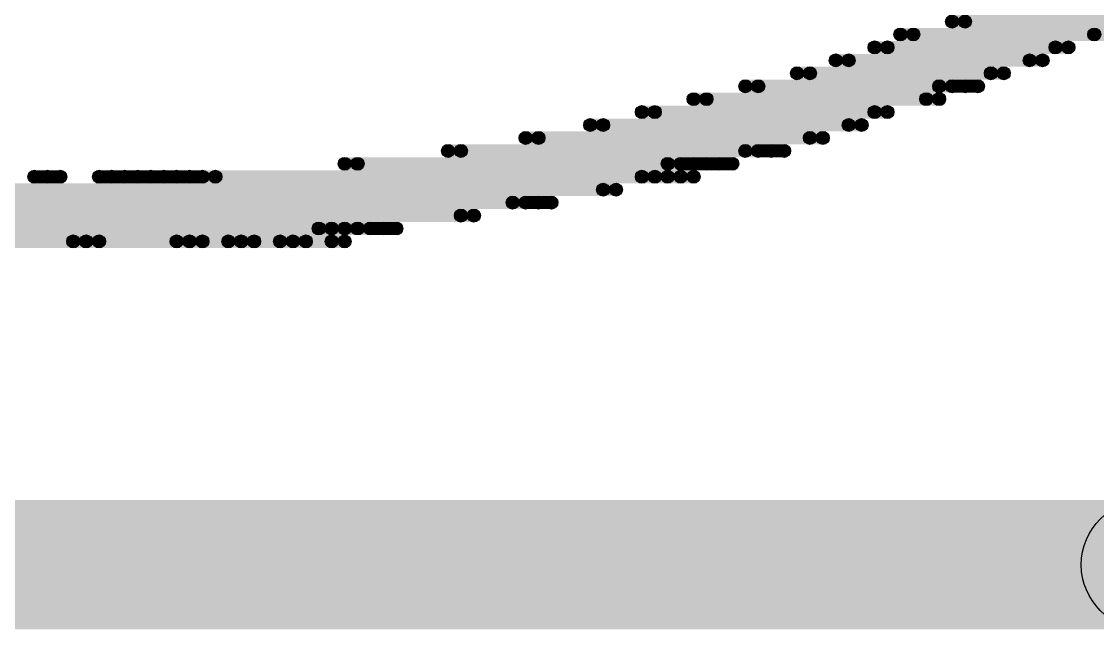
# Model space of a CAD drawing. Header units: millimetres. Extents: x 0 to 137, y 0 to 37.
# Drawn here: x 130.378 to 132.493, y -0.127 to 1.067 of the extents above; entities that cross this region are included whole.
import ezdxf

# ---------------------------------------------------------------- set-up
doc = ezdxf.new("R2010")
doc.units = ezdxf.units.MM
for name, color, linetype in [('KeepOutLayer', 6, 'Continuous'), ('TopLayer', 1, 'Continuous'), ('TopSolder', 216, 'Continuous')]:
    doc.layers.add(name, color=color, linetype=linetype)

msp = doc.modelspace()

# ---------------------------------------------------------------- hatches: boundary and pattern name
at = {"layer": 'KeepOutLayer'}
msp.add_hatch(color=6, dxfattribs=at).paths.add_polyline_path([(3.81, -0.127), (3.81, 0.127), (132.588, 0.127), (132.588, -0.127)])
h = msp.add_hatch(color=6, dxfattribs=at)
edge = h.paths.add_edge_path()
edge.add_arc((132.588, 0), 0.127, 0, 360)
h = msp.add_hatch(color=6, dxfattribs=at)
edge = h.paths.add_edge_path()
edge.add_arc((132.588, 0), 0.127, 0, 360)
at = {"layer": 'TopLayer'}
h = msp.add_hatch(color=1, dxfattribs=at)
edge = h.paths.add_edge_path()
edge.add_arc((132.2324, 1.0668), 0.0127, 0, 360)
for points in [[(132.2324, 1.0541), (132.2324, 1.0795), (132.5626, 1.0795), (132.5626, 1.0541)], [(132.1308, 1.0287), (132.1308, 1.0541), (132.5118, 1.0541), (132.5118, 1.0287)], [(132.08, 1.0033), (132.08, 1.0287), (132.4356, 1.0287), (132.4356, 1.0033)], [(132.0038, 0.9779), (132.0038, 1.0033), (132.3848, 1.0033), (132.3848, 0.9779)], [(131.9276, 0.9525), (131.9276, 0.9779), (132.3086, 0.9779), (132.3086, 0.9525)], [(131.826, 0.9271), (131.826, 0.9525), (132.207, 0.9525), (132.207, 0.9271)], [(132.2324, 0.9271), (132.2324, 0.9525), (132.2578, 0.9525), (132.2578, 0.9271)], [(131.7244, 0.9017), (131.7244, 0.9271), (132.1816, 0.9271), (132.1816, 0.9017)], [(131.6228, 0.8763), (131.6228, 0.9017), (132.08, 0.9017), (132.08, 0.8763)], [(131.5212, 0.8509), (131.5212, 0.8763), (132.0292, 0.8763), (132.0292, 0.8509)], [(131.3942, 0.8255), (131.3942, 0.8509), (131.953, 0.8509), (131.953, 0.8255)], [(131.2418, 0.8001), (131.2418, 0.8255), (131.826, 0.8255), (131.826, 0.8001)], [(131.8514, 0.8001), (131.8514, 0.8255), (131.8768, 0.8255), (131.8768, 0.8001)], [(131.0386, 0.7747), (131.0386, 0.8001), (131.6736, 0.8001), (131.6736, 0.7747)], [(131.699, 0.7747), (131.699, 0.8001), (131.7244, 0.8001), (131.7244, 0.7747)], [(131.7498, 0.7747), (131.7498, 0.8001), (131.7752, 0.8001), (131.7752, 0.7747)], [(130.429, 0.7493), (130.429, 0.7747), (130.4544, 0.7747), (130.4544, 0.7493)], [(130.556, 0.7493), (130.556, 0.7747), (130.5814, 0.7747), (130.5814, 0.7493)], [(130.6068, 0.7493), (130.6068, 0.7747), (130.6322, 0.7747), (130.6322, 0.7493)], [(130.6576, 0.7493), (130.6576, 0.7747), (130.683, 0.7747), (130.683, 0.7493)], [(130.7084, 0.7493), (130.7084, 0.7747), (130.7338, 0.7747), (130.7338, 0.7493)], [(130.7592, 0.7493), (130.7592, 0.7747), (131.6228, 0.7747), (131.6228, 0.7493)], [(131.6482, 0.7493), (131.6482, 0.7747), (131.699, 0.7747), (131.699, 0.7493)], [(129.4384, 0.7239), (129.4384, 0.7493), (131.5466, 0.7493), (131.5466, 0.7239)], [(129.6162, 0.6985), (129.6162, 0.7239), (131.3688, 0.7239), (131.3688, 0.6985)], [(131.3942, 0.6985), (131.3942, 0.7239), (131.4196, 0.7239), (131.4196, 0.6985)], [(129.7432, 0.6731), (129.7432, 0.6985), (131.2672, 0.6985), (131.2672, 0.6731)], [(129.8956, 0.6477), (129.8956, 0.6731), (130.9878, 0.6731), (130.9878, 0.6477)], [(131.0132, 0.6477), (131.0132, 0.6731), (131.064, 0.6731), (131.064, 0.6477)], [(131.0894, 0.6477), (131.0894, 0.6731), (131.1148, 0.6731), (131.1148, 0.6477)], [(130.0988, 0.6223), (130.0988, 0.6477), (130.5052, 0.6477), (130.5052, 0.6223)], [(130.5306, 0.6223), (130.5306, 0.6477), (130.7084, 0.6477), (130.7084, 0.6223)], [(130.7338, 0.6223), (130.7338, 0.6477), (130.81, 0.6477), (130.81, 0.6223)], [(130.8354, 0.6223), (130.8354, 0.6477), (130.9116, 0.6477), (130.9116, 0.6223)], [(130.937, 0.6223), (130.937, 0.6477), (131.0132, 0.6477), (131.0132, 0.6223)]]:
    msp.add_hatch(color=1, dxfattribs=at).paths.add_polyline_path(points)
h = msp.add_hatch(color=1, dxfattribs=at)
edge = h.paths.add_edge_path()
edge.add_arc((132.1308, 1.0414), 0.0127, 0, 360)
h = msp.add_hatch(color=1, dxfattribs=at)
edge = h.paths.add_edge_path()
edge.add_arc((132.08, 1.016), 0.0127, 0, 360)
h = msp.add_hatch(color=1, dxfattribs=at)
edge = h.paths.add_edge_path()
edge.add_arc((132.4356, 1.016), 0.0127, 0, 360)
h = msp.add_hatch(color=1, dxfattribs=at)
edge = h.paths.add_edge_path()
edge.add_arc((132.0038, 0.9906), 0.0127, 0, 360)
h = msp.add_hatch(color=1, dxfattribs=at)
edge = h.paths.add_edge_path()
edge.add_arc((132.3848, 0.9906), 0.0127, 0, 360)
h = msp.add_hatch(color=1, dxfattribs=at)
edge = h.paths.add_edge_path()
edge.add_arc((131.9276, 0.9652), 0.0127, 0, 360)
h = msp.add_hatch(color=1, dxfattribs=at)
edge = h.paths.add_edge_path()
edge.add_arc((132.3086, 0.9652), 0.0127, 0, 360)
h = msp.add_hatch(color=1, dxfattribs=at)
edge = h.paths.add_edge_path()
edge.add_arc((131.826, 0.9398), 0.0127, 0, 360)
h = msp.add_hatch(color=1, dxfattribs=at)
edge = h.paths.add_edge_path()
edge.add_arc((132.207, 0.9398), 0.0127, 0, 360)
h = msp.add_hatch(color=1, dxfattribs=at)
edge = h.paths.add_edge_path()
edge.add_arc((132.2324, 0.9398), 0.0127, 0, 360)
h = msp.add_hatch(color=1, dxfattribs=at)
edge = h.paths.add_edge_path()
edge.add_arc((132.2578, 0.9398), 0.0127, 0, 360)
h = msp.add_hatch(color=1, dxfattribs=at)
edge = h.paths.add_edge_path()
edge.add_arc((131.7244, 0.9144), 0.0127, 0, 360)
h = msp.add_hatch(color=1, dxfattribs=at)
edge = h.paths.add_edge_path()
edge.add_arc((132.1816, 0.9144), 0.0127, 0, 360)
h = msp.add_hatch(color=1, dxfattribs=at)
edge = h.paths.add_edge_path()
edge.add_arc((131.6228, 0.889), 0.0127, 0, 360)
h = msp.add_hatch(color=1, dxfattribs=at)
edge = h.paths.add_edge_path()
edge.add_arc((132.08, 0.889), 0.0127, 0, 360)
h = msp.add_hatch(color=1, dxfattribs=at)
edge = h.paths.add_edge_path()
edge.add_arc((131.5212, 0.8636), 0.0127, 0, 360)
h = msp.add_hatch(color=1, dxfattribs=at)
edge = h.paths.add_edge_path()
edge.add_arc((132.0292, 0.8636), 0.0127, 0, 360)
h = msp.add_hatch(color=1, dxfattribs=at)
edge = h.paths.add_edge_path()
edge.add_arc((131.3942, 0.8382), 0.0127, 0, 360)
h = msp.add_hatch(color=1, dxfattribs=at)
edge = h.paths.add_edge_path()
edge.add_arc((131.953, 0.8382), 0.0127, 0, 360)
h = msp.add_hatch(color=1, dxfattribs=at)
edge = h.paths.add_edge_path()
edge.add_arc((131.2418, 0.8128), 0.0127, 0, 360)
h = msp.add_hatch(color=1, dxfattribs=at)
edge = h.paths.add_edge_path()
edge.add_arc((131.826, 0.8128), 0.0127, 0, 360)
h = msp.add_hatch(color=1, dxfattribs=at)
edge = h.paths.add_edge_path()
edge.add_arc((131.8514, 0.8128), 0.0127, 0, 360)
h = msp.add_hatch(color=1, dxfattribs=at)
edge = h.paths.add_edge_path()
edge.add_arc((131.8768, 0.8128), 0.0127, 0, 360)
h = msp.add_hatch(color=1, dxfattribs=at)
edge = h.paths.add_edge_path()
edge.add_arc((131.0386, 0.7874), 0.0127, 0, 360)
h = msp.add_hatch(color=1, dxfattribs=at)
edge = h.paths.add_edge_path()
edge.add_arc((131.6736, 0.7874), 0.0127, 0, 360)
h = msp.add_hatch(color=1, dxfattribs=at)
edge = h.paths.add_edge_path()
edge.add_arc((131.699, 0.7874), 0.0127, 0, 360)
h = msp.add_hatch(color=1, dxfattribs=at)
edge = h.paths.add_edge_path()
edge.add_arc((131.7244, 0.7874), 0.0127, 0, 360)
h = msp.add_hatch(color=1, dxfattribs=at)
edge = h.paths.add_edge_path()
edge.add_arc((131.7498, 0.7874), 0.0127, 0, 360)
h = msp.add_hatch(color=1, dxfattribs=at)
edge = h.paths.add_edge_path()
edge.add_arc((131.7752, 0.7874), 0.0127, 0, 360)
h = msp.add_hatch(color=1, dxfattribs=at)
edge = h.paths.add_edge_path()
edge.add_arc((130.429, 0.762), 0.0127, 0, 360)
h = msp.add_hatch(color=1, dxfattribs=at)
edge = h.paths.add_edge_path()
edge.add_arc((130.4544, 0.762), 0.0127, 0, 360)
h = msp.add_hatch(color=1, dxfattribs=at)
edge = h.paths.add_edge_path()
edge.add_arc((130.556, 0.762), 0.0127, 0, 360)
h = msp.add_hatch(color=1, dxfattribs=at)
edge = h.paths.add_edge_path()
edge.add_arc((130.5814, 0.762), 0.0127, 0, 360)
h = msp.add_hatch(color=1, dxfattribs=at)
edge = h.paths.add_edge_path()
edge.add_arc((130.6068, 0.762), 0.0127, 0, 360)
h = msp.add_hatch(color=1, dxfattribs=at)
edge = h.paths.add_edge_path()
edge.add_arc((130.6322, 0.762), 0.0127, 0, 360)
h = msp.add_hatch(color=1, dxfattribs=at)
edge = h.paths.add_edge_path()
edge.add_arc((130.6576, 0.762), 0.0127, 0, 360)
h = msp.add_hatch(color=1, dxfattribs=at)
edge = h.paths.add_edge_path()
edge.add_arc((130.683, 0.762), 0.0127, 0, 360)
h = msp.add_hatch(color=1, dxfattribs=at)
edge = h.paths.add_edge_path()
edge.add_arc((130.7084, 0.762), 0.0127, 0, 360)
h = msp.add_hatch(color=1, dxfattribs=at)
edge = h.paths.add_edge_path()
edge.add_arc((130.7338, 0.762), 0.0127, 0, 360)
h = msp.add_hatch(color=1, dxfattribs=at)
edge = h.paths.add_edge_path()
edge.add_arc((130.7592, 0.762), 0.0127, 0, 360)
h = msp.add_hatch(color=1, dxfattribs=at)
edge = h.paths.add_edge_path()
edge.add_arc((131.6228, 0.762), 0.0127, 0, 360)
h = msp.add_hatch(color=1, dxfattribs=at)
edge = h.paths.add_edge_path()
edge.add_arc((131.6482, 0.762), 0.0127, 0, 360)
h = msp.add_hatch(color=1, dxfattribs=at)
edge = h.paths.add_edge_path()
edge.add_arc((131.699, 0.762), 0.0127, 0, 360)
h = msp.add_hatch(color=1, dxfattribs=at)
edge = h.paths.add_edge_path()
edge.add_arc((131.5466, 0.7366), 0.0127, 0, 360)
h = msp.add_hatch(color=1, dxfattribs=at)
edge = h.paths.add_edge_path()
edge.add_arc((131.3688, 0.7112), 0.0127, 0, 360)
h = msp.add_hatch(color=1, dxfattribs=at)
edge = h.paths.add_edge_path()
edge.add_arc((131.3942, 0.7112), 0.0127, 0, 360)
h = msp.add_hatch(color=1, dxfattribs=at)
edge = h.paths.add_edge_path()
edge.add_arc((131.4196, 0.7112), 0.0127, 0, 360)
h = msp.add_hatch(color=1, dxfattribs=at)
edge = h.paths.add_edge_path()
edge.add_arc((131.2672, 0.6858), 0.0127, 0, 360)
h = msp.add_hatch(color=1, dxfattribs=at)
edge = h.paths.add_edge_path()
edge.add_arc((130.9878, 0.6604), 0.0127, 0, 360)
h = msp.add_hatch(color=1, dxfattribs=at)
edge = h.paths.add_edge_path()
edge.add_arc((131.0132, 0.6604), 0.0127, 0, 360)
h = msp.add_hatch(color=1, dxfattribs=at)
edge = h.paths.add_edge_path()
edge.add_arc((131.064, 0.6604), 0.0127, 0, 360)
h = msp.add_hatch(color=1, dxfattribs=at)
edge = h.paths.add_edge_path()
edge.add_arc((131.0894, 0.6604), 0.0127, 0, 360)
h = msp.add_hatch(color=1, dxfattribs=at)
edge = h.paths.add_edge_path()
edge.add_arc((131.1148, 0.6604), 0.0127, 0, 360)
h = msp.add_hatch(color=1, dxfattribs=at)
edge = h.paths.add_edge_path()
edge.add_arc((130.5052, 0.635), 0.0127, 0, 360)
h = msp.add_hatch(color=1, dxfattribs=at)
edge = h.paths.add_edge_path()
edge.add_arc((130.5306, 0.635), 0.0127, 0, 360)
h = msp.add_hatch(color=1, dxfattribs=at)
edge = h.paths.add_edge_path()
edge.add_arc((130.7084, 0.635), 0.0127, 0, 360)
h = msp.add_hatch(color=1, dxfattribs=at)
edge = h.paths.add_edge_path()
edge.add_arc((130.7338, 0.635), 0.0127, 0, 360)
h = msp.add_hatch(color=1, dxfattribs=at)
edge = h.paths.add_edge_path()
edge.add_arc((130.81, 0.635), 0.0127, 0, 360)
h = msp.add_hatch(color=1, dxfattribs=at)
edge = h.paths.add_edge_path()
edge.add_arc((130.8354, 0.635), 0.0127, 0, 360)
h = msp.add_hatch(color=1, dxfattribs=at)
edge = h.paths.add_edge_path()
edge.add_arc((130.9116, 0.635), 0.0127, 0, 360)
h = msp.add_hatch(color=1, dxfattribs=at)
edge = h.paths.add_edge_path()
edge.add_arc((130.937, 0.635), 0.0127, 0, 360)
h = msp.add_hatch(color=1, dxfattribs=at)
edge = h.paths.add_edge_path()
edge.add_arc((131.0132, 0.635), 0.0127, 0, 360)
at = {"layer": 'TopSolder'}
h = msp.add_hatch(color=216, dxfattribs=at)
edge = h.paths.add_edge_path()
edge.add_arc((132.207, 1.0668), 0.0127, 0, 360)
for points in [[(132.207, 1.0541), (132.207, 1.0795), (132.5372, 1.0795), (132.5372, 1.0541)], [(132.1054, 1.0287), (132.1054, 1.0541), (132.4864, 1.0541), (132.4864, 1.0287)], [(132.0546, 1.0033), (132.0546, 1.0287), (132.4102, 1.0287), (132.4102, 1.0033)], [(131.9784, 0.9779), (131.9784, 1.0033), (132.3594, 1.0033), (132.3594, 0.9779)], [(131.9022, 0.9525), (131.9022, 0.9779), (132.2832, 0.9779), (132.2832, 0.9525)], [(131.8006, 0.9271), (131.8006, 0.9525), (132.1816, 0.9525), (132.1816, 0.9271)], [(132.207, 0.9271), (132.207, 0.9525), (132.2324, 0.9525), (132.2324, 0.9271)], [(131.699, 0.9017), (131.699, 0.9271), (132.1562, 0.9271), (132.1562, 0.9017)], [(131.5974, 0.8763), (131.5974, 0.9017), (132.0546, 0.9017), (132.0546, 0.8763)], [(131.4958, 0.8509), (131.4958, 0.8763), (132.0038, 0.8763), (132.0038, 0.8509)], [(131.3688, 0.8255), (131.3688, 0.8509), (131.9276, 0.8509), (131.9276, 0.8255)], [(131.2164, 0.8001), (131.2164, 0.8255), (131.8006, 0.8255), (131.8006, 0.8001)], [(131.826, 0.8001), (131.826, 0.8255), (131.8514, 0.8255), (131.8514, 0.8001)], [(131.0132, 0.7747), (131.0132, 0.8001), (131.6482, 0.8001), (131.6482, 0.7747)], [(131.6736, 0.7747), (131.6736, 0.8001), (131.699, 0.8001), (131.699, 0.7747)], [(131.7244, 0.7747), (131.7244, 0.8001), (131.7498, 0.8001), (131.7498, 0.7747)], [(130.4036, 0.7493), (130.4036, 0.7747), (130.429, 0.7747), (130.429, 0.7493)], [(130.5306, 0.7493), (130.5306, 0.7747), (130.556, 0.7747), (130.556, 0.7493)], [(130.5814, 0.7493), (130.5814, 0.7747), (130.6068, 0.7747), (130.6068, 0.7493)], [(130.6322, 0.7493), (130.6322, 0.7747), (130.6576, 0.7747), (130.6576, 0.7493)], [(130.683, 0.7493), (130.683, 0.7747), (130.7084, 0.7747), (130.7084, 0.7493)], [(130.7338, 0.7493), (130.7338, 0.7747), (131.5974, 0.7747), (131.5974, 0.7493)], [(131.6228, 0.7493), (131.6228, 0.7747), (131.6736, 0.7747), (131.6736, 0.7493)], [(129.413, 0.7239), (129.413, 0.7493), (131.5212, 0.7493), (131.5212, 0.7239)], [(129.5908, 0.6985), (129.5908, 0.7239), (131.3434, 0.7239), (131.3434, 0.6985)], [(131.3688, 0.6985), (131.3688, 0.7239), (131.3942, 0.7239), (131.3942, 0.6985)], [(129.7178, 0.6731), (129.7178, 0.6985), (131.2418, 0.6985), (131.2418, 0.6731)], [(129.8702, 0.6477), (129.8702, 0.6731), (130.9624, 0.6731), (130.9624, 0.6477)], [(130.9878, 0.6477), (130.9878, 0.6731), (131.0386, 0.6731), (131.0386, 0.6477)], [(131.064, 0.6477), (131.064, 0.6731), (131.0894, 0.6731), (131.0894, 0.6477)], [(130.0734, 0.6223), (130.0734, 0.6477), (130.4798, 0.6477), (130.4798, 0.6223)], [(130.5052, 0.6223), (130.5052, 0.6477), (130.683, 0.6477), (130.683, 0.6223)], [(130.7084, 0.6223), (130.7084, 0.6477), (130.7846, 0.6477), (130.7846, 0.6223)], [(130.81, 0.6223), (130.81, 0.6477), (130.8862, 0.6477), (130.8862, 0.6223)], [(130.9116, 0.6223), (130.9116, 0.6477), (130.9878, 0.6477), (130.9878, 0.6223)]]:
    msp.add_hatch(color=216, dxfattribs=at).paths.add_polyline_path(points)
h = msp.add_hatch(color=216, dxfattribs=at)
edge = h.paths.add_edge_path()
edge.add_arc((132.1054, 1.0414), 0.0127, 0, 360)
h = msp.add_hatch(color=216, dxfattribs=at)
edge = h.paths.add_edge_path()
edge.add_arc((132.4864, 1.0414), 0.0127, 0, 360)
h = msp.add_hatch(color=216, dxfattribs=at)
edge = h.paths.add_edge_path()
edge.add_arc((132.0546, 1.016), 0.0127, 0, 360)
h = msp.add_hatch(color=216, dxfattribs=at)
edge = h.paths.add_edge_path()
edge.add_arc((132.4102, 1.016), 0.0127, 0, 360)
h = msp.add_hatch(color=216, dxfattribs=at)
edge = h.paths.add_edge_path()
edge.add_arc((131.9784, 0.9906), 0.0127, 0, 360)
h = msp.add_hatch(color=216, dxfattribs=at)
edge = h.paths.add_edge_path()
edge.add_arc((132.3594, 0.9906), 0.0127, 0, 360)
h = msp.add_hatch(color=216, dxfattribs=at)
edge = h.paths.add_edge_path()
edge.add_arc((131.9022, 0.9652), 0.0127, 0, 360)
h = msp.add_hatch(color=216, dxfattribs=at)
edge = h.paths.add_edge_path()
edge.add_arc((132.2832, 0.9652), 0.0127, 0, 360)
h = msp.add_hatch(color=216, dxfattribs=at)
edge = h.paths.add_edge_path()
edge.add_arc((131.8006, 0.9398), 0.0127, 0, 360)
h = msp.add_hatch(color=216, dxfattribs=at)
edge = h.paths.add_edge_path()
edge.add_arc((132.1816, 0.9398), 0.0127, 0, 360)
h = msp.add_hatch(color=216, dxfattribs=at)
edge = h.paths.add_edge_path()
edge.add_arc((132.207, 0.9398), 0.0127, 0, 360)
h = msp.add_hatch(color=216, dxfattribs=at)
edge = h.paths.add_edge_path()
edge.add_arc((132.2324, 0.9398), 0.0127, 0, 360)
h = msp.add_hatch(color=216, dxfattribs=at)
edge = h.paths.add_edge_path()
edge.add_arc((131.699, 0.9144), 0.0127, 0, 360)
h = msp.add_hatch(color=216, dxfattribs=at)
edge = h.paths.add_edge_path()
edge.add_arc((132.1562, 0.9144), 0.0127, 0, 360)
h = msp.add_hatch(color=216, dxfattribs=at)
edge = h.paths.add_edge_path()
edge.add_arc((131.5974, 0.889), 0.0127, 0, 360)
h = msp.add_hatch(color=216, dxfattribs=at)
edge = h.paths.add_edge_path()
edge.add_arc((132.0546, 0.889), 0.0127, 0, 360)
h = msp.add_hatch(color=216, dxfattribs=at)
edge = h.paths.add_edge_path()
edge.add_arc((131.4958, 0.8636), 0.0127, 0, 360)
h = msp.add_hatch(color=216, dxfattribs=at)
edge = h.paths.add_edge_path()
edge.add_arc((132.0038, 0.8636), 0.0127, 0, 360)
h = msp.add_hatch(color=216, dxfattribs=at)
edge = h.paths.add_edge_path()
edge.add_arc((131.3688, 0.8382), 0.0127, 0, 360)
h = msp.add_hatch(color=216, dxfattribs=at)
edge = h.paths.add_edge_path()
edge.add_arc((131.9276, 0.8382), 0.0127, 0, 360)
h = msp.add_hatch(color=216, dxfattribs=at)
edge = h.paths.add_edge_path()
edge.add_arc((131.2164, 0.8128), 0.0127, 0, 360)
h = msp.add_hatch(color=216, dxfattribs=at)
edge = h.paths.add_edge_path()
edge.add_arc((131.8006, 0.8128), 0.0127, 0, 360)
h = msp.add_hatch(color=216, dxfattribs=at)
edge = h.paths.add_edge_path()
edge.add_arc((131.826, 0.8128), 0.0127, 0, 360)
h = msp.add_hatch(color=216, dxfattribs=at)
edge = h.paths.add_edge_path()
edge.add_arc((131.8514, 0.8128), 0.0127, 0, 360)
h = msp.add_hatch(color=216, dxfattribs=at)
edge = h.paths.add_edge_path()
edge.add_arc((131.0132, 0.7874), 0.0127, 0, 360)
h = msp.add_hatch(color=216, dxfattribs=at)
edge = h.paths.add_edge_path()
edge.add_arc((131.6482, 0.7874), 0.0127, 0, 360)
h = msp.add_hatch(color=216, dxfattribs=at)
edge = h.paths.add_edge_path()
edge.add_arc((131.6736, 0.7874), 0.0127, 0, 360)
h = msp.add_hatch(color=216, dxfattribs=at)
edge = h.paths.add_edge_path()
edge.add_arc((131.699, 0.7874), 0.0127, 0, 360)
h = msp.add_hatch(color=216, dxfattribs=at)
edge = h.paths.add_edge_path()
edge.add_arc((131.7244, 0.7874), 0.0127, 0, 360)
h = msp.add_hatch(color=216, dxfattribs=at)
edge = h.paths.add_edge_path()
edge.add_arc((131.7498, 0.7874), 0.0127, 0, 360)
h = msp.add_hatch(color=216, dxfattribs=at)
edge = h.paths.add_edge_path()
edge.add_arc((130.4036, 0.762), 0.0127, 0, 360)
h = msp.add_hatch(color=216, dxfattribs=at)
edge = h.paths.add_edge_path()
edge.add_arc((130.429, 0.762), 0.0127, 0, 360)
h = msp.add_hatch(color=216, dxfattribs=at)
edge = h.paths.add_edge_path()
edge.add_arc((130.5306, 0.762), 0.0127, 0, 360)
h = msp.add_hatch(color=216, dxfattribs=at)
edge = h.paths.add_edge_path()
edge.add_arc((130.556, 0.762), 0.0127, 0, 360)
h = msp.add_hatch(color=216, dxfattribs=at)
edge = h.paths.add_edge_path()
edge.add_arc((130.5814, 0.762), 0.0127, 0, 360)
h = msp.add_hatch(color=216, dxfattribs=at)
edge = h.paths.add_edge_path()
edge.add_arc((130.6068, 0.762), 0.0127, 0, 360)
h = msp.add_hatch(color=216, dxfattribs=at)
edge = h.paths.add_edge_path()
edge.add_arc((130.6322, 0.762), 0.0127, 0, 360)
h = msp.add_hatch(color=216, dxfattribs=at)
edge = h.paths.add_edge_path()
edge.add_arc((130.6576, 0.762), 0.0127, 0, 360)
h = msp.add_hatch(color=216, dxfattribs=at)
edge = h.paths.add_edge_path()
edge.add_arc((130.683, 0.762), 0.0127, 0, 360)
h = msp.add_hatch(color=216, dxfattribs=at)
edge = h.paths.add_edge_path()
edge.add_arc((130.7084, 0.762), 0.0127, 0, 360)
h = msp.add_hatch(color=216, dxfattribs=at)
edge = h.paths.add_edge_path()
edge.add_arc((130.7338, 0.762), 0.0127, 0, 360)
h = msp.add_hatch(color=216, dxfattribs=at)
edge = h.paths.add_edge_path()
edge.add_arc((131.5974, 0.762), 0.0127, 0, 360)
h = msp.add_hatch(color=216, dxfattribs=at)
edge = h.paths.add_edge_path()
edge.add_arc((131.6228, 0.762), 0.0127, 0, 360)
h = msp.add_hatch(color=216, dxfattribs=at)
edge = h.paths.add_edge_path()
edge.add_arc((131.6736, 0.762), 0.0127, 0, 360)
h = msp.add_hatch(color=216, dxfattribs=at)
edge = h.paths.add_edge_path()
edge.add_arc((131.5212, 0.7366), 0.0127, 0, 360)
h = msp.add_hatch(color=216, dxfattribs=at)
edge = h.paths.add_edge_path()
edge.add_arc((131.3434, 0.7112), 0.0127, 0, 360)
h = msp.add_hatch(color=216, dxfattribs=at)
edge = h.paths.add_edge_path()
edge.add_arc((131.3688, 0.7112), 0.0127, 0, 360)
h = msp.add_hatch(color=216, dxfattribs=at)
edge = h.paths.add_edge_path()
edge.add_arc((131.3942, 0.7112), 0.0127, 0, 360)
h = msp.add_hatch(color=216, dxfattribs=at)
edge = h.paths.add_edge_path()
edge.add_arc((131.2418, 0.6858), 0.0127, 0, 360)
h = msp.add_hatch(color=216, dxfattribs=at)
edge = h.paths.add_edge_path()
edge.add_arc((130.9624, 0.6604), 0.0127, 0, 360)
h = msp.add_hatch(color=216, dxfattribs=at)
edge = h.paths.add_edge_path()
edge.add_arc((130.9878, 0.6604), 0.0127, 0, 360)
h = msp.add_hatch(color=216, dxfattribs=at)
edge = h.paths.add_edge_path()
edge.add_arc((131.0386, 0.6604), 0.0127, 0, 360)
h = msp.add_hatch(color=216, dxfattribs=at)
edge = h.paths.add_edge_path()
edge.add_arc((131.064, 0.6604), 0.0127, 0, 360)
h = msp.add_hatch(color=216, dxfattribs=at)
edge = h.paths.add_edge_path()
edge.add_arc((131.0894, 0.6604), 0.0127, 0, 360)
h = msp.add_hatch(color=216, dxfattribs=at)
edge = h.paths.add_edge_path()
edge.add_arc((130.4798, 0.635), 0.0127, 0, 360)
h = msp.add_hatch(color=216, dxfattribs=at)
edge = h.paths.add_edge_path()
edge.add_arc((130.5052, 0.635), 0.0127, 0, 360)
h = msp.add_hatch(color=216, dxfattribs=at)
edge = h.paths.add_edge_path()
edge.add_arc((130.683, 0.635), 0.0127, 0, 360)
h = msp.add_hatch(color=216, dxfattribs=at)
edge = h.paths.add_edge_path()
edge.add_arc((130.7084, 0.635), 0.0127, 0, 360)
h = msp.add_hatch(color=216, dxfattribs=at)
edge = h.paths.add_edge_path()
edge.add_arc((130.7846, 0.635), 0.0127, 0, 360)
h = msp.add_hatch(color=216, dxfattribs=at)
edge = h.paths.add_edge_path()
edge.add_arc((130.81, 0.635), 0.0127, 0, 360)
h = msp.add_hatch(color=216, dxfattribs=at)
edge = h.paths.add_edge_path()
edge.add_arc((130.8862, 0.635), 0.0127, 0, 360)
h = msp.add_hatch(color=216, dxfattribs=at)
edge = h.paths.add_edge_path()
edge.add_arc((130.9116, 0.635), 0.0127, 0, 360)
h = msp.add_hatch(color=216, dxfattribs=at)
edge = h.paths.add_edge_path()
edge.add_arc((130.9878, 0.635), 0.0127, 0, 360)

# ---------------------------------------------------------------- linework, layer by layer
at = {"layer": 'KeepOutLayer', "const_width": 0.254}
msp.add_lwpolyline([(136.398, 3.81, -0.414214), (132.588, 0)], format="xyb", dxfattribs=at)
at = {"layer": 'KeepOutLayer'}
msp.add_circle((132.588, 0), 0.127, dxfattribs=at)
msp.add_circle((132.588, 0), 0.127, dxfattribs=at)
at = {"layer": 'TopLayer'}
for centre in [(132.2324, 1.0668), (132.1308, 1.0414), (132.08, 1.016), (132.4356, 1.016), (132.0038, 0.9906), (132.3848, 0.9906), (131.9276, 0.9652), (132.3086, 0.9652), (131.826, 0.9398), (132.207, 0.9398), (132.2324, 0.9398), (132.2578, 0.9398), (131.7244, 0.9144), (132.1816, 0.9144), (131.6228, 0.889), (132.08, 0.889), (131.5212, 0.8636), (132.0292, 0.8636), (131.3942, 0.8382), (131.953, 0.8382), (131.2418, 0.8128), (131.826, 0.8128), (131.8514, 0.8128), (131.8768, 0.8128), (131.0386, 0.7874), (131.6736, 0.7874), (131.699, 0.7874), (131.7244, 0.7874), (131.7498, 0.7874), (131.7752, 0.7874), (130.429, 0.762), (130.4544, 0.762), (130.556, 0.762), (130.5814, 0.762), (130.6068, 0.762), (130.6322, 0.762), (130.6576, 0.762), (130.683, 0.762), (130.7084, 0.762), (130.7338, 0.762), (130.7592, 0.762), (131.6228, 0.762), (131.6482, 0.762), (131.699, 0.762), (131.5466, 0.7366), (131.3688, 0.7112), (131.3942, 0.7112), (131.4196, 0.7112), (131.2672, 0.6858), (130.9878, 0.6604), (131.0132, 0.6604), (131.064, 0.6604), (131.0894, 0.6604), (131.1148, 0.6604), (130.5052, 0.635), (130.5306, 0.635), (130.7084, 0.635), (130.7338, 0.635), (130.81, 0.635), (130.8354, 0.635), (130.9116, 0.635), (130.937, 0.635), (131.0132, 0.635)]:
    msp.add_circle(centre, 0.0127, dxfattribs=at)
at = {"layer": 'TopSolder'}
for centre in [(132.207, 1.0668), (132.1054, 1.0414), (132.4864, 1.0414), (132.0546, 1.016), (132.4102, 1.016), (131.9784, 0.9906), (132.3594, 0.9906), (131.9022, 0.9652), (132.2832, 0.9652), (131.8006, 0.9398), (132.1816, 0.9398), (132.207, 0.9398), (132.2324, 0.9398), (131.699, 0.9144), (132.1562, 0.9144), (131.5974, 0.889), (132.0546, 0.889), (131.4958, 0.8636), (132.0038, 0.8636), (131.3688, 0.8382), (131.9276, 0.8382), (131.2164, 0.8128), (131.8006, 0.8128), (131.826, 0.8128), (131.8514, 0.8128), (131.0132, 0.7874), (131.6482, 0.7874), (131.6736, 0.7874), (131.699, 0.7874), (131.7244, 0.7874), (131.7498, 0.7874), (130.4036, 0.762), (130.429, 0.762), (130.5306, 0.762), (130.556, 0.762), (130.5814, 0.762), (130.6068, 0.762), (130.6322, 0.762), (130.6576, 0.762), (130.683, 0.762), (130.7084, 0.762), (130.7338, 0.762), (131.5974, 0.762), (131.6228, 0.762), (131.6736, 0.762), (131.5212, 0.7366), (131.3434, 0.7112), (131.3688, 0.7112), (131.3942, 0.7112), (131.2418, 0.6858), (130.9624, 0.6604), (130.9878, 0.6604), (131.0386, 0.6604), (131.064, 0.6604), (131.0894, 0.6604), (130.4798, 0.635), (130.5052, 0.635), (130.683, 0.635), (130.7084, 0.635), (130.7846, 0.635), (130.81, 0.635), (130.8862, 0.635), (130.9116, 0.635), (130.9878, 0.635)]:
    msp.add_circle(centre, 0.0127, dxfattribs=at)

doc.saveas('drawing.dxf')
